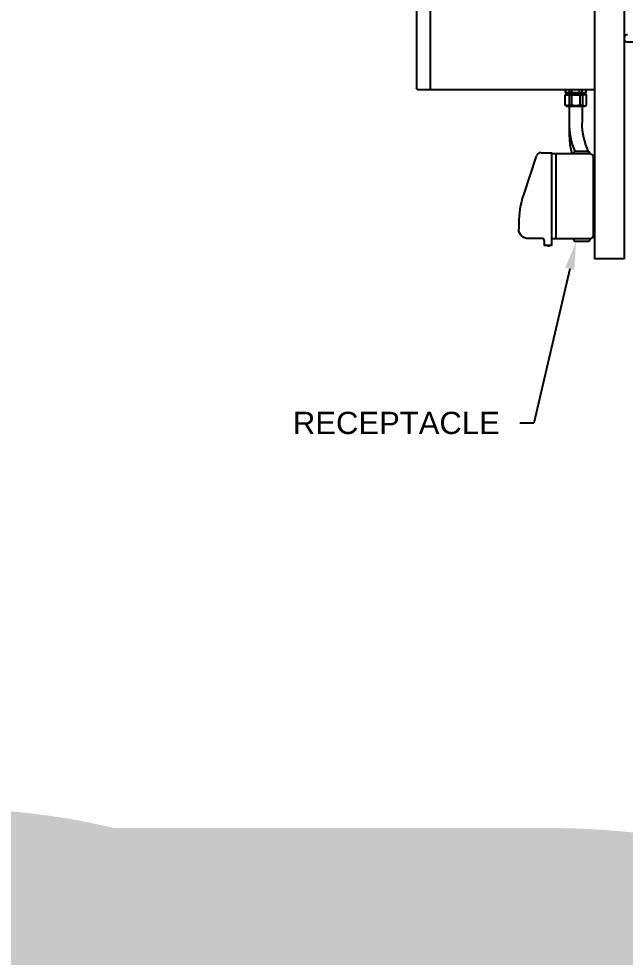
# Model space of a CAD drawing. Header units: feet. Extents: x -18 to 2540, y -48 to 1440.
# Drawn here: x 2071.3 to 2076.04, y 1375.32 to 1382.67 of the extents above; entities that cross this region are included whole.
import ezdxf
from ezdxf import colors
from ezdxf.entities.mleader import LeaderData, LeaderLine
from ezdxf.enums import TextEntityAlignment as Align
from ezdxf.math import Vec2, Vec3

# ---------------------------------------------------------------- set-up
doc = ezdxf.new("R2018")
doc.units = ezdxf.units.FT
doc.header["$MEASUREMENT"] = 0
doc.layers.add('G-ANNO-TEXT', color=1, linetype='Continuous')
doc.layers.add('PDF8_LP_OBJ-Misc', color=7, linetype='Continuous')
doc.styles.add('NEI-A', font='arial.ttf')

# ---------------------------------------------------------------- blocks, each defined once
blk = doc.blocks.new('Equipment Callout Arrowhead .75')
at = {"color": 0}
blk.add_ellipse((-0.248, 0), major_axis=(0.743, 0), ratio=0.350959, start_param=-0.80282, end_param=3.944413, dxfattribs=at)
blk = doc.blocks.new('TITLE NAME')
at = {"lineweight": 30, "flags": 104}
blk.add_attdef('TITLE_NAME', text='', height=0.2, dxfattribs=at).set_placement((-0.0288, 0.2128), align=Align.BOTTOM_LEFT)
at = {"style": 'NEI-A'}
for tag, p in [('SCALE:', (0, 0)), ('1"_=_', (0.5614, 0.0023))]:
    blk.add_attdef(tag, text='', height=0.1, dxfattribs=at).set_placement(p, align=Align.BOTTOM_LEFT)
blk = doc.blocks.new('DETAIL_TITLE')
at = {"style": 'NEI-A', "flags": 8}
blk.add_attdef('#', text='', height=0.25, dxfattribs=at).set_placement((0.5922, -0.5109), align=Align.MIDDLE_CENTER)
at = {"lineweight": 30, "flags": 104}
blk.add_attdef('DETAIL_TITLE', text='', height=0.25, dxfattribs=at).set_placement((0.9099, -0.5251), align=Align.BOTTOM_LEFT)
at = {"style": 'NEI-A'}
for tag, p in [('SCALE:', (0.9386, -0.7379)), ('1"_=_', (1.5474, -0.7379))]:
    blk.add_attdef(tag, text='', height=0.1094, dxfattribs=at).set_placement(p, align=Align.BOTTOM_LEFT)

msp = doc.modelspace()

# ---------------------------------------------------------------- linework, layer by layer
at = {"layer": 'PDF8_LP_OBJ-Misc', "lineweight": 25}
for points in [[(2076.036102, 1380.787323), (2076.036102, 1389.597779), (2075.801392, 1389.597779), (2075.801392, 1380.787323)], [(2074.4118, 1382.124544), (2074.4118, 1386.7254)], [(2075.734712, 1382.108541), (2075.734712, 1382.084537), (2075.574683, 1382.084537), (2075.574683, 1382.108541)], [(2075.57735, 1382.084537), (2075.57735, 1382.108541)], [(2075.606689, 1382.084537), (2075.606689, 1382.108541)], [(2075.625359, 1382.084537), (2075.625359, 1382.108541)], [(2075.684036, 1382.084537), (2075.684036, 1382.108541)], [(2075.705374, 1382.084537), (2075.705374, 1382.108541)], [(2075.604021, 1381.988519), (2075.588018, 1381.983184), (2075.572015, 1381.988519), (2075.572015, 1382.068534), (2075.588018, 1382.071201), (2075.604021, 1382.068534)], [(2075.585351, 1382.071201), (2075.585351, 1382.084537)], [(2075.625359, 1382.068534), (2075.604021, 1382.068534), (2075.604021, 1381.988519), (2075.625359, 1381.988519)], [(2075.686703, 1381.988519), (2075.654698, 1381.983184), (2075.625359, 1381.988519), (2075.625359, 1382.068534), (2075.654698, 1382.071201), (2075.686703, 1382.068534)], [(2075.708041, 1382.068534), (2075.686703, 1382.068534), (2075.686703, 1381.988519), (2075.708041, 1381.988519)], [(2075.726711, 1382.071201), (2075.726711, 1382.084537)], [(2075.572015, 1381.988519), (2075.582684, 1381.980517), (2075.729378, 1381.980517), (2075.740047, 1381.988519)], [(2075.604021, 1381.980517), (2075.604021, 1381.759143), (2075.606689, 1381.719135), (2075.609356, 1381.681795), (2075.625359, 1381.607114)], [(2075.705374, 1381.980517), (2075.705374, 1381.849826)], [(2075.249289, 1381.287055), (2075.347974, 1381.591112)], [(2075.382647, 1381.615116), (2075.465329, 1381.615116), (2075.465329, 1380.892315), (2075.411986, 1380.892315), (2075.411986, 1380.926988)], [(2075.500002, 1381.607114), (2075.500002, 1380.942991)], [(2075.766718, 1381.607114), (2075.766718, 1381.615116)], [(2075.790723, 1381.588444), (2075.790723, 1380.958994)], [(2075.790723, 1381.535101), (2075.801392, 1381.535101)], [(2075.790723, 1381.511097), (2075.801392, 1381.511097)], [(2075.211948, 1381.017671), (2075.211948, 1381.060346)], [(2075.801392, 1381.039009), (2075.790723, 1381.039009)], [(2075.801392, 1381.012337), (2075.790723, 1381.012337)], [(2075.641362, 1380.942991), (2075.641362, 1380.932322)], [(2075.766718, 1380.942991), (2075.766718, 1380.932322)], [(2075.446659, 1380.892315), (2075.446659, 1380.88698), (2075.438657, 1380.88698), (2075.438657, 1380.892315)], [(2076.036102, 1380.787323), (2075.801392, 1380.787323)]]:
    msp.add_lwpolyline(points, dxfattribs=at)
for points in [[(2075.801392, 1382.108541), (2074.427803, 1382.108541, -0.41421346), (2074.409132, 1382.125878)], [(2075.702706, 1381.85116, 0.1107523), (2075.753407, 1381.625074, -0.41421429), (2075.764051, 1381.61645)], [(2075.75605, 1381.625785), (2075.649363, 1381.625785, 0.41421429), (2075.638695, 1381.61645)], [(2075.772053, 1381.607114, -0.41421346), (2075.788056, 1381.589778)], [(2075.409319, 1380.928322, 0.41421346), (2075.393316, 1380.945658), (2075.283962, 1380.945658, -0.41421355), (2075.209281, 1381.019005)], [(2075.638695, 1380.933656, 0.41421429), (2075.649363, 1380.924321), (2075.75605, 1380.924321, 0.41421429), (2075.764051, 1380.933656)], [(2075.788056, 1380.960327, -0.41421346), (2075.772053, 1380.942991)]]:
    msp.add_lwpolyline(points, format="xyb", dxfattribs=at)
for centre, radius, start, end in [((2076.184129, 1381.848493), 0.580107, 179.5165963, 202.3516971), ((2075.381313, 1381.581776), 0.036007, 89.9999717, 161.7407499), ((2075.933414, 1381.06168), 0.724133, 161.7406886, 180.0000174)]:
    msp.add_arc(centre, radius, start, end, dxfattribs=at)

# ---------------------------------------------------------------- block references
at = {"layer": 'G-ANNO-TEXT'}
ref = msp.add_blockref('DETAIL_TITLE', (2015.001704, 1376.842178), dxfattribs=dict(at, xscale=2.26283738676726, yscale=2.26283738676726, zscale=2.26283738676726))
lines = msp.add_mtext('{\\LSCADA RACK DETAIL (SIDE VIEW)}', dxfattribs={"layer": '0', "insert": (2017.060652, 1376.332726), "char_height": 10.57518883, "attachment_point": 1})
ref.add_attrib('DETAIL_TITLE', '', (2017.060652, 1376.332726)).embed_mtext(lines)
ref = msp.add_blockref('DETAIL_TITLE', (1992.628943, 1376.842178), dxfattribs=dict(at, xscale=2.26283738676726, yscale=2.26283738676726, zscale=2.26283738676726))
lines = msp.add_mtext('{\\LSCADA RACK ELEVATION DETAIL}', dxfattribs={"layer": '0', "insert": (1994.687891, 1376.332726), "char_height": 10.33535964, "attachment_point": 1})
ref.add_attrib('DETAIL_TITLE', '', (1994.687891, 1376.332726)).embed_mtext(lines)
ref = msp.add_blockref('TITLE NAME', (2065.399814, 1374.527358), dxfattribs=dict(at, xscale=1.738563607843373, yscale=1.738563607843373, zscale=1.738563607843373))
lines = msp.add_mtext('{\\LEND VIEW}', dxfattribs={"layer": '0', "insert": (2065.349826, 1375.418862), "char_height": 3.1001843, "attachment_point": 1})
ref.add_attrib('TITLE_NAME', '', (2065.349826, 1375.418862)).embed_mtext(lines)

# ---------------------------------------------------------------- next in the draw order: leaders
ml = msp.add_multileader_mtext('Standard', dxfattribs=at)
ml.set_content('\\A1;6 MOTOR CONTROL CABLE CONDUITS (TYP.)', color=256, style='NEI-A')
ml.set_leader_properties()
ml.set_arrow_properties(name='Equipment Callout Arrowhead .75')
ml.build(insert=Vec2(0, 0))
ml.multileader.update_dxf_attribs({"dogleg_length": 0.0625, "arrow_head_size": 0.125})
ctx = ml.context
ctx.base_point, ctx.char_height, ctx.arrow_head_size, ctx.landing_gap_size, ctx.plane_origin = Vec3(2133.680839, 1383.790863), 0.1, 0.125, 0.09, Vec3(2077.345805, 1319.927864)
notes = []
notes.append((ctx, [(0, (0, 0, 0), (0, 0), (1, 0), 1, [])]))
ctx.mtext.insert, ctx.mtext.width, ctx.mtext.flow_direction = Vec3(2133.770839, 1383.855563), 2.21448175, 5
ctx.mtext.has_bg_fill, ctx.mtext.bg_color, ctx.mtext.bg_scale_factor, ctx.mtext.bg_transparency, ctx.mtext.use_window_bg_color = 1, -1027028792, 1.5, 0, 1
for ctx, leaders in notes:
    for number, flags, end, landing, length, lines in leaders:
        leader = LeaderData()
        leader.index, (leader.has_last_leader_line, leader.has_dogleg_vector, leader.attachment_direction) = number, flags
        leader.last_leader_point, leader.dogleg_vector, leader.dogleg_length = Vec3(end), Vec3(landing), length
        for number, points, colour, breaks in lines:
            line = LeaderLine()
            line.index, line.vertices, line.color, line.breaks = number, Vec3.list(points), colors.encode_raw_color(colour), breaks
            leader.lines.append(line)
        ctx.leaders.append(leader)

# ---------------------------------------------------------------- next in the draw order: linework, layer by layer
at = {"layer": 'PDF8_LP_OBJ-Misc', "lineweight": 25}
for p, q in [((2074.518486, 1382.108541), (2074.518486, 1386.741403)), ((2075.772053, 1381.607114), (2075.465329, 1381.607114))]:
    msp.add_line(p, q, dxfattribs=at)
msp.add_lwpolyline([(2076.06144, 1382.539716, 1.00000002), (2076.062773, 1382.483706), (2076.244141, 1382.483706, 0.41421357), (2076.270812, 1382.510377)], format="xyb", dxfattribs=at)
for points in [[(2075.740047, 1382.068534), (2075.724044, 1382.071201), (2075.708041, 1382.068534), (2075.708041, 1381.988519), (2075.724044, 1381.983184), (2075.740047, 1381.988519), (2075.740047, 1382.068534), (2075.734712, 1382.071201), (2075.57735, 1382.071201), (2075.572015, 1382.068534)], [(2075.641362, 1381.615116), (2075.641362, 1381.607114)]]:
    msp.add_lwpolyline(points, dxfattribs=at)

# ---------------------------------------------------------------- next in the draw order: leaders
at = {"layer": 'G-ANNO-TEXT'}
ml = msp.add_multileader_mtext('Standard', dxfattribs=at)
ml.set_content('RECEPTACLE', color=256, style='NEI-A')
ml.set_leader_properties()
ml.build(insert=Vec2(0, 0))
ml.multileader.update_dxf_attribs({"dogleg_length": 0.0625, "arrow_head_size": 0.21732})
ctx = ml.context
ctx.base_point, ctx.char_height, ctx.arrow_head_size, ctx.landing_gap_size, ctx.plane_origin = Vec3(2073.317172, 1379.501309), 0.1738564, 0.21732, 0.156471, Vec3(2072.040122, 1377.828306)
ctx.text_align_type = 2
notes = []
notes.append((ctx, [(1, (1, 1, 0), (2075.32625, 1379.501309), (-1, 0), 0.10866, [(0, [(2075.657974, 1380.921058)], 0, [])])]))
ctx.mtext.insert, ctx.mtext.width, ctx.mtext.alignment, ctx.mtext.flow_direction = Vec3(2075.061119, 1379.58972), 1.73856361, 3, 5
ctx.mtext.has_bg_fill, ctx.mtext.bg_color, ctx.mtext.bg_scale_factor, ctx.mtext.bg_transparency, ctx.mtext.use_window_bg_color = 1, -1027028792, 1.5, 0, 1
for ctx, leaders in notes:
    for number, flags, end, landing, length, lines in leaders:
        leader = LeaderData()
        leader.index, (leader.has_last_leader_line, leader.has_dogleg_vector, leader.attachment_direction) = number, flags
        leader.last_leader_point, leader.dogleg_vector, leader.dogleg_length = Vec3(end), Vec3(landing), length
        for number, points, colour, breaks in lines:
            line = LeaderLine()
            line.index, line.vertices, line.color, line.breaks = number, Vec3.list(points), colors.encode_raw_color(colour), breaks
            leader.lines.append(line)
        ctx.leaders.append(leader)

# ---------------------------------------------------------------- next in the draw order: linework, layer by layer
at = {"layer": 'PDF8_LP_OBJ-Misc', "lineweight": 25}
msp.add_line((2075.772053, 1380.942991), (2075.465329, 1380.942991), dxfattribs=at)

doc.saveas('drawing.dxf')
